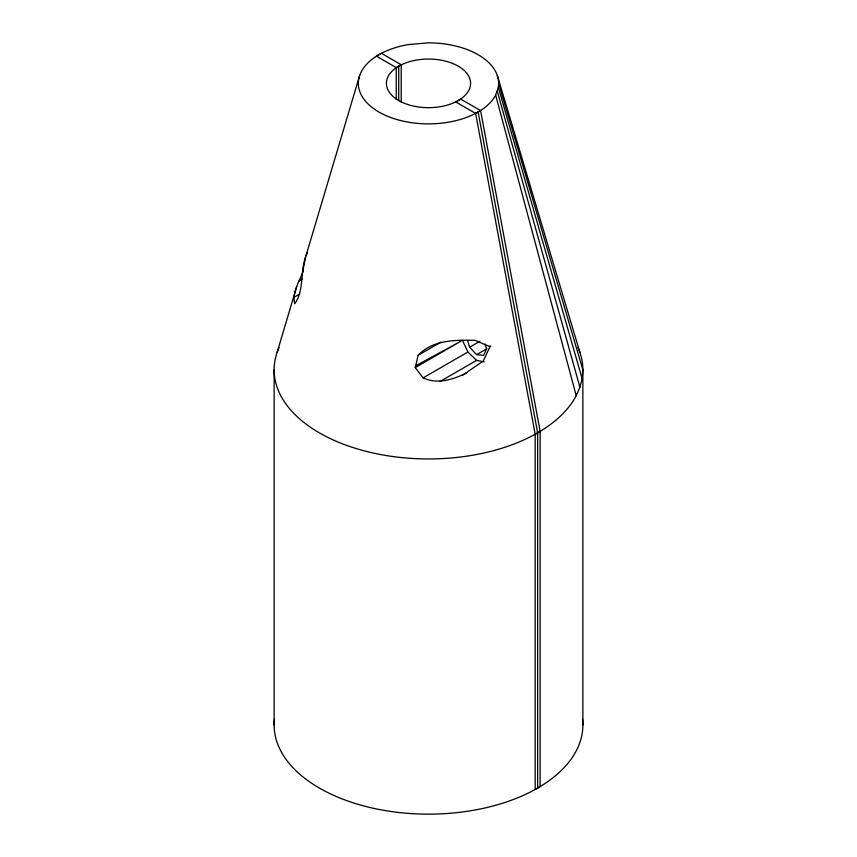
<?xml version="1.0" encoding="UTF-8"?>
<svg xmlns="http://www.w3.org/2000/svg" width="857" height="857" viewBox="0 0 857 857"><rect width="100%" height="100%" fill="white"/><g stroke="black" fill="none" stroke-linecap="round" stroke-linejoin="round"><path stroke-width="1.29" d="M498.324 87.328L498.667 83.365A70.167 40.515 0 0 0 428.5 42.85L408.136 44.596A70.167 40.515 0 0 0 378.88 112.01A70.167 40.515 0 0 0 495.646 95.116L498.324 87.328L582.128 378.558L579.9 387.203L576.225 395.688A154.367 89.128 0 0 1 386.807 455.635A154.367 89.128 0 0 1 279.028 347.556M582.128 378.558L582.867 369.817A154.367 89.128 0 0 0 577.972 347.556M359.683 75.459L305.595 257.036C300.046 271.948 304.331 290.566 294.733 303.764C292.033 292.43 299.264 281.492 303.185 271.315M302.757 271.326L305.595 257.036M466.936 372.774C453.514 379.405 437.681 384.718 423.101 377.883L415.238 367.589L418.173 355.269C432.806 339.747 455.335 339.95 474.982 340.325L488.951 346.228L490.782 346.035M277.1 352.431L296.747 286.538M305.949 255.686L307.427 252.59M490.097 346.432L483.294 360.979L462.33 375.441M401.215 64.746L381.365 53.284L376.405 56.144L396.245 67.607L401.215 64.746L401.215 102.047M475.635 113.435L480.595 110.574L540.135 431.403L540.135 786.619L535.175 789.479L535.175 434.274L475.635 113.435L455.785 101.983L460.755 99.112L480.595 110.574M298.964 281.117L302.425 279.125M294.026 297.358L299.768 294.037M418.173 355.269L440.894 342.147M415.238 367.589L461.323 340.979L415.656 365.832M467.793 341.118L469.615 347.224L479.845 341.322M423.101 377.883L467.879 352.034L476.631 360.368L484.13 361.879M469.615 347.224L476.631 354.637L486.862 348.724M439.898 381.569L476.631 360.368M535.175 434.274L540.135 431.403M476.631 354.637L483.648 355.334L486.551 348.906L485.094 344.021M462.469 340.315L467.879 352.034M497.317 75.459L579.9 352.431M498.667 83.365L582.867 369.817L582.867 725.022M497.317 91.26L579.9 387.203M495.646 95.116L576.225 395.688M478.12 112.01L537.65 432.839L537.65 788.044M398.73 66.171L398.73 100.815M396.245 67.607L396.245 99.583M274.133 369.817L274.133 725.022M582.492 718.777A154.367 89.128 0 0 1 428.5 814.15A154.367 89.128 0 0 1 274.508 718.777M407.45 104.415A42.1 24.307 0 0 0 470.6 83.365A42.1 24.307 0 0 0 407.45 62.315A42.1 24.307 0 0 0 407.45 104.415"/></g></svg>
